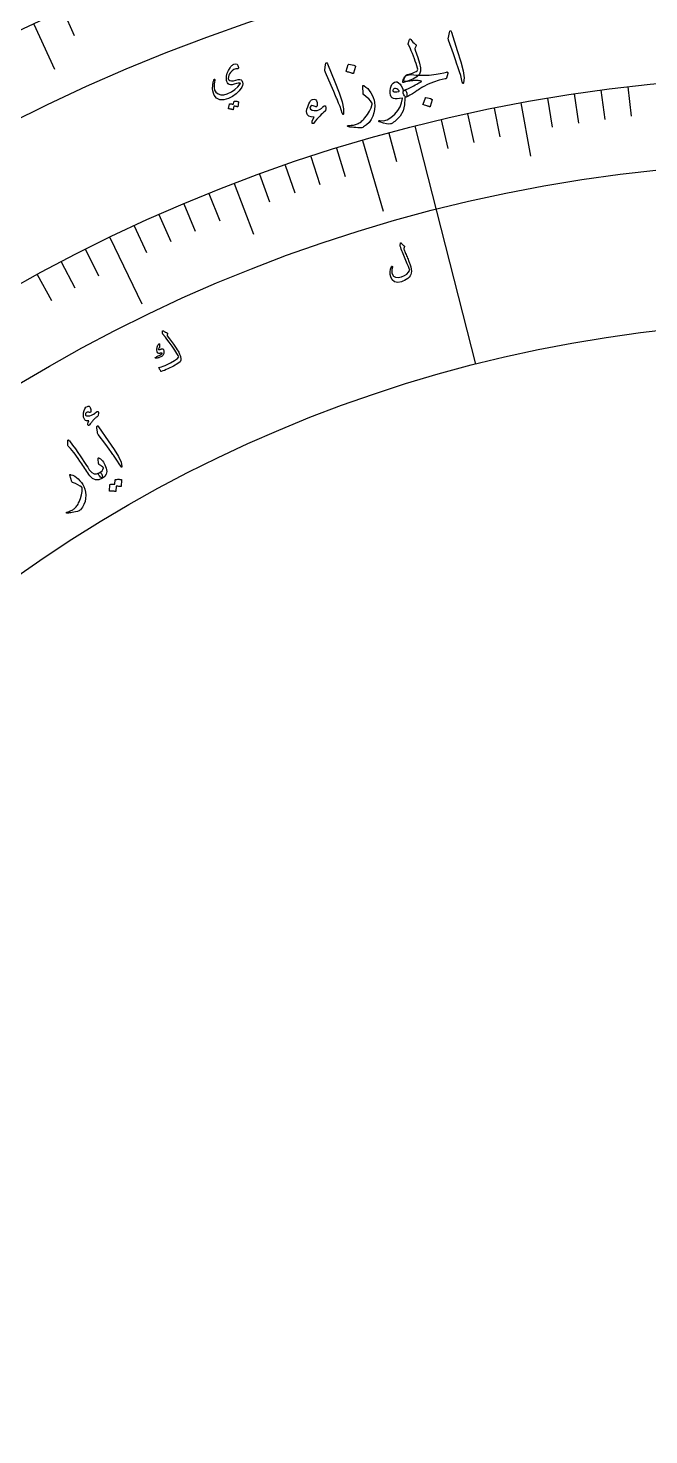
# Model space of a CAD drawing. Header units: millimetres. Extents: x -68 to 68, y -68 to 87.
# Drawn here: x -26 to -5.53, y 8.85 to 55.23 of the extents above; entities that cross this region are included whole.
import ezdxf

# ---------------------------------------------------------------- set-up
doc = ezdxf.new("R2010")
doc.units = ezdxf.units.MM
for name, color, linetype in [('ENGRAVE', 7, 'Continuous'), ('ENGRAVE_FINE', 8, 'Continuous'), ('TEXT', 5, 'Continuous')]:
    doc.layers.add(name, color=color, linetype=linetype)

msp = doc.modelspace()

# ---------------------------------------------------------------- linework, layer by layer
at = {"layer": 'ENGRAVE'}
for points in [[(-25.8167, 55.3641), (-25.1263, 53.8836)], [(-9.7559, 52.7682), (-9.4319, 51.0159)], [(-13.2453, 52.0022), (-11.246, 44.1528)], [(-14.9694, 51.5323), (-14.2915, 49.1988)], [(-19.2049, 50.1083), (-18.5671, 48.4443)], [(-23.3105, 48.3351), (-22.255, 46.1464)]]:
    msp.add_lwpolyline(points, dxfattribs=at)
for radius in [66.15, 66.15, 64.3781, 61.0875, 61.0875, 58.4888, 53.6625, 53.6625, 50.8275, 45.5625, 45.5625]:
    msp.add_circle((0, 0), radius, dxfattribs=at)
at = {"layer": 'ENGRAVE_FINE'}
for points in [[(-24.8465, 55.8062), (-24.4841, 54.9922)], [(-8.8764, 52.9233), (-8.7156, 51.9647)], [(-7.9944, 53.0637), (-7.8496, 52.1025)], [(-7.1103, 53.1894), (-6.9815, 52.2259)], [(-6.2242, 53.3003), (-6.1115, 52.3349)], [(-10.6328, 52.5985), (-10.4402, 51.6458)], [(-12.3777, 52.2155), (-12.1535, 51.2697)], [(-11.5068, 52.4143), (-11.2984, 51.4649)], [(-14.1093, 51.7744), (-13.8537, 50.8366)], [(-15.8255, 51.2759), (-15.5389, 50.3471)], [(-17.5247, 50.7203), (-17.2072, 49.8016)], [(-16.6773, 51.0052), (-16.3753, 50.0813)], [(-18.3673, 50.4213), (-18.0346, 49.508)], [(-20.0373, 49.7812), (-19.6744, 48.8795)], [(-20.8643, 49.4403), (-20.4864, 48.5448)], [(-22.5011, 48.7172), (-22.0936, 47.8347)], [(-21.6857, 49.0856), (-21.2929, 48.1965)], [(-24.1136, 47.9395), (-23.6768, 47.0712)], [(-24.9101, 47.5305), (-24.4589, 46.6696)], [(-25.6999, 47.1081), (-25.2344, 46.2549)]]:
    msp.add_lwpolyline(points, dxfattribs=at)
at = {"layer": 'TEXT'}
for points in [[(-13.1544, 53.9185), (-13.1777, 53.9895), (-13.203, 54.064), (-13.2304, 54.142), (-13.2598, 54.2235), (-13.2916, 54.3087), (-13.3259, 54.398), (-13.3627, 54.4914), (-13.4022, 54.5887), (-13.4583, 54.6843), (-13.462, 54.6978), (-13.4636, 54.7111), (-13.463, 54.7242), (-13.4604, 54.7372), (-13.4586, 54.744), (-13.4558, 54.753), (-13.452, 54.7643), (-13.4472, 54.7778), (-13.4417, 54.7937), (-13.4355, 54.812), (-13.4287, 54.8328), (-13.4214, 54.8561), (-13.4186, 54.8638), (-13.4145, 54.8698), (-13.4089, 54.8742), (-13.4019, 54.8769), (-13.3956, 54.8771), (-13.3897, 54.8746), (-13.3841, 54.8693), (-13.3789, 54.8612), (-13.3491, 54.8159), (-13.3127, 54.774), (-13.2696, 54.7353), (-13.2198, 54.6998), (-13.207, 54.6896), (-13.2002, 54.6779), (-13.1996, 54.6647), (-13.2051, 54.6501), (-13.2413, 54.564), (-13.2434, 54.554), (-13.2433, 54.5415), (-13.2408, 54.5266), (-13.2361, 54.5093), (-13.1479, 54.2697), (-13.0888, 54.0744), (-13.0586, 53.9234), (-13.0572, 53.8168), (-13.0951, 53.7207), (-13.1798, 53.6341), (-13.3113, 53.5567), (-13.4896, 53.4882), (-13.5587, 53.4748), (-13.5978, 53.4876), (-13.6067, 53.5268), (-13.5855, 53.5923), (-13.5812, 53.6013), (-13.577, 53.6102), (-13.5729, 53.6188), (-13.5689, 53.6272), (-13.565, 53.6355), (-13.5613, 53.6435), (-13.5576, 53.6514), (-13.5541, 53.659), (-13.5446, 53.6743), (-13.5316, 53.6868), (-13.5153, 53.6964), (-13.4955, 53.7032), (-13.4057, 53.7287), (-13.3273, 53.7545), (-13.2604, 53.7807), (-13.205, 53.8074), (-13.175, 53.8279), (-13.1566, 53.8532), (-13.1497, 53.8834), (-13.1544, 53.9185)], [(-12.1083, 55.0866), (-12.0938, 55.1388), (-12.0775, 55.1596), (-12.0594, 55.149), (-12.0395, 55.1069), (-11.8451, 54.4996), (-11.7276, 54.1264), (-11.6539, 53.8239), (-11.6237, 53.5921), (-11.6366, 53.4312), (-11.6422, 53.4171), (-11.6482, 53.4088), (-11.6544, 53.4065), (-11.6609, 53.41), (-11.6669, 53.4165), (-11.6722, 53.4255), (-11.6766, 53.4369), (-11.6803, 53.4509), (-11.7043, 53.5605), (-11.7348, 53.6757), (-11.7717, 53.7964), (-11.8153, 53.9226), (-11.826, 53.9558), (-11.8561, 54.045), (-11.9055, 54.1903), (-11.9743, 54.3917), (-12.1319, 54.8373), (-12.1385, 54.8613), (-12.1422, 54.8841), (-12.1429, 54.9055), (-12.1406, 54.9256)], [(-19.0975, 53.891), (-19.1549, 53.8899), (-19.2124, 53.8702), (-19.27, 53.8319), (-19.3275, 53.7751), (-19.3603, 53.7288), (-19.3835, 53.6792), (-19.3973, 53.6263), (-19.4016, 53.5701), (-19.4003, 53.5597), (-19.3968, 53.5495), (-19.3913, 53.5397), (-19.3836, 53.5303), (-19.3464, 53.5056), (-19.2954, 53.4953), (-19.2304, 53.4993), (-19.1515, 53.5176), (-19.0738, 53.5363), (-19.0143, 53.5411), (-18.973, 53.5321), (-18.9499, 53.5093), (-18.928, 53.4521), (-18.9211, 53.3968), (-18.9291, 53.3432), (-18.9521, 53.2914), (-19.04, 53.1696), (-19.1427, 53.066), (-19.2603, 52.9805), (-19.3928, 52.9131), (-19.548, 52.868), (-19.6782, 52.872), (-19.7836, 52.9253), (-19.8642, 53.028), (-19.8904, 53.0912), (-19.9072, 53.1641), (-19.9147, 53.2468), (-19.9129, 53.3392), (-19.9101, 53.3658), (-19.9067, 53.3916), (-19.9027, 53.4168), (-19.8982, 53.4413), (-19.8929, 53.4653), (-19.887, 53.4889), (-19.8803, 53.512), (-19.8729, 53.5348), (-19.8681, 53.5448), (-19.8625, 53.5503), (-19.8561, 53.5511), (-19.8489, 53.5473), (-19.8434, 53.5413), (-19.8401, 53.5344), (-19.839, 53.5268), (-19.84, 53.5184), (-19.866, 53.3903), (-19.8692, 53.2821), (-19.85, 53.194), (-19.8083, 53.1259), (-19.7336, 53.0656), (-19.6461, 53.036), (-19.5456, 53.0369), (-19.432, 53.0683), (-19.2948, 53.1312), (-19.178, 53.2066), (-19.0814, 53.2946), (-19.005, 53.3954), (-19.001, 53.4031), (-19.0007, 53.4094), (-19.0042, 53.4144), (-19.0113, 53.4181), (-19.0361, 53.4208), (-19.0758, 53.4164), (-19.1305, 53.4049), (-19.2001, 53.3862), (-19.272, 53.3698), (-19.3302, 53.3668), (-19.3749, 53.3771), (-19.4061, 53.4008), (-19.4285, 53.4338), (-19.4449, 53.471), (-19.4553, 53.5124), (-19.4596, 53.558), (-19.4542, 53.6526), (-19.4326, 53.7457), (-19.3949, 53.8372), (-19.3409, 53.927), (-19.3259, 53.9491), (-19.3108, 53.969), (-19.2955, 53.9867), (-19.2801, 54.0022), (-19.2647, 54.0156), (-19.2495, 54.0269), (-19.2345, 54.0362), (-19.2196, 54.0434), (-19.1569, 54.0593), (-19.1104, 54.046), (-19.0801, 54.0038), (-19.0658, 53.9324), (-19.0667, 53.9116), (-19.0723, 53.8977), (-19.0825, 53.8908), (-19.0975, 53.891)], [(-16.1911, 54.0277), (-16.1806, 54.0809), (-16.1659, 54.1028), (-16.147, 54.0936), (-16.1241, 54.0531), (-15.8848, 53.462), (-15.7397, 53.0986), (-15.6436, 52.8024), (-15.5962, 52.5736), (-15.597, 52.4122), (-15.6016, 52.3977), (-15.6069, 52.389), (-15.6129, 52.3862), (-15.6197, 52.3892), (-15.6262, 52.3952), (-15.6321, 52.4038), (-15.6374, 52.4149), (-15.6421, 52.4285), (-15.6742, 52.536), (-15.7132, 52.6486), (-15.7591, 52.7662), (-15.812, 52.8889), (-15.8251, 52.9211), (-15.8618, 53.0079), (-15.9219, 53.1491), (-16.0056, 53.3448), (-16.196, 53.7773), (-16.2044, 53.8008), (-16.2098, 53.8232), (-16.2121, 53.8445), (-16.2113, 53.8647)], [(-15.4424, 54.0309), (-15.4401, 54.0349), (-15.4362, 54.038), (-15.4307, 54.0403), (-15.4235, 54.0416), (-15.3686, 54.0361), (-15.3153, 54.0253), (-15.2636, 54.0093), (-15.2136, 53.988), (-15.2082, 53.9842), (-15.2051, 53.9797), (-15.2042, 53.9746), (-15.2055, 53.9688), (-15.2708, 53.7457), (-15.2739, 53.7399), (-15.2793, 53.7372), (-15.2869, 53.7376), (-15.2967, 53.741), (-15.3053, 53.7439), (-15.3186, 53.7482), (-15.3368, 53.7538), (-15.3597, 53.7607), (-15.3878, 53.7689), (-15.4214, 53.7781), (-15.4605, 53.7885), (-15.505, 53.7999), (-15.5111, 53.8022), (-15.5147, 53.8052), (-15.5158, 53.8089), (-15.5143, 53.8134)], [(-14.9655, 53.3284), (-14.9654, 53.3333), (-14.9647, 53.3374), (-14.9634, 53.3406), (-14.9615, 53.343), (-14.9546, 53.3456), (-14.9452, 53.3449), (-14.9331, 53.3408), (-14.9183, 53.3335), (-14.8575, 53.2922), (-14.8007, 53.2406), (-14.7478, 53.1788), (-14.699, 53.1068), (-14.6544, 53.027), (-14.6184, 52.9463), (-14.5908, 52.8645), (-14.5716, 52.7817), (-14.5639, 52.668), (-14.5714, 52.5546), (-14.5942, 52.4417), (-14.6321, 52.3293), (-14.6849, 52.2222), (-14.7529, 52.1278), (-14.8361, 52.046), (-14.9346, 51.9769), (-14.9621, 51.9621), (-14.9909, 51.9519), (-15.021, 51.9464), (-15.0525, 51.9456), (-15.127, 51.95), (-15.1945, 51.9545), (-15.2549, 51.9592), (-15.3083, 51.964), (-15.3545, 51.969), (-15.3933, 51.9743), (-15.4248, 51.9799), (-15.4489, 51.9859), (-15.4543, 51.9883), (-15.4584, 51.9912), (-15.4614, 51.9943), (-15.4631, 51.9979), (-15.4641, 52.0028), (-15.464, 52.0077), (-15.463, 52.0126), (-15.4609, 52.0174), (-15.4577, 52.0216), (-15.4531, 52.0245), (-15.4471, 52.0261), (-15.4397, 52.0265), (-15.3944, 52.0275), (-15.3516, 52.0299), (-15.3113, 52.0338), (-15.2733, 52.0391), (-15.2375, 52.046), (-15.2035, 52.0545), (-15.1713, 52.0646), (-15.1409, 52.0764), (-15.1112, 52.0905), (-15.0812, 52.1076), (-15.0509, 52.1275), (-15.0203, 52.1504), (-14.9894, 52.1764), (-14.9582, 52.2057), (-14.9268, 52.2382), (-14.8951, 52.2739), (-14.8087, 52.3843), (-14.7395, 52.497), (-14.6877, 52.612), (-14.6533, 52.7296), (-14.6515, 52.7388), (-14.6519, 52.7488), (-14.6546, 52.7595), (-14.6594, 52.7709), (-14.7049, 52.8337), (-14.7676, 52.9001), (-14.8475, 52.9701), (-14.9448, 53.0435), (-14.9495, 53.0486), (-14.9529, 53.0533), (-14.9549, 53.0578), (-14.9554, 53.0621)], [(-13.5774, 52.9232), (-13.5825, 52.7016), (-13.6349, 52.5036), (-13.7344, 52.3288), (-13.881, 52.177), (-13.9025, 52.1598), (-13.924, 52.1438), (-13.9454, 52.1289), (-13.9668, 52.1152), (-13.9881, 52.1028), (-14.0092, 52.0921), (-14.03, 52.0829), (-14.0506, 52.0752), (-14.1053, 52.0687), (-14.1826, 52.0777), (-14.2827, 52.1022), (-14.4056, 52.1421), (-14.4195, 52.1489), (-14.4287, 52.1566), (-14.4333, 52.1652), (-14.4331, 52.1748), (-14.4292, 52.1833), (-14.4224, 52.1886), (-14.4127, 52.1906), (-14.4002, 52.1893), (-14.282, 52.1833), (-14.1605, 52.2166), (-14.0354, 52.2891), (-13.9063, 52.4008), (-13.807, 52.5167), (-13.7321, 52.6416), (-13.6817, 52.7757), (-13.6559, 52.919), (-13.6575, 52.9234), (-13.6599, 52.9267), (-13.6629, 52.9288), (-13.6666, 52.9296), (-13.7535, 52.9125), (-13.829, 52.9035), (-13.8931, 52.9028), (-13.9457, 52.9104), (-13.9906, 52.9317), (-14.025, 52.9685), (-14.0488, 53.0208), (-14.0621, 53.0887), (-14.063, 53.0979), (-14.0637, 53.1073), (-14.0641, 53.117), (-14.0642, 53.127), (-14.0641, 53.1373), (-14.0638, 53.1482), (-14.0634, 53.1596), (-14.0627, 53.1716), (-14.0522, 53.2509), (-14.0322, 53.3197), (-14.0026, 53.3778), (-13.9634, 53.4254), (-13.919, 53.4574), (-13.8735, 53.4689), (-13.8271, 53.4599), (-13.7798, 53.4303), (-13.7333, 53.3841), (-13.6924, 53.327), (-13.6571, 53.2592), (-13.6275, 53.1805), (-13.6226, 53.1818), (-13.6179, 53.1833), (-13.6134, 53.1849), (-13.6091, 53.1865), (-13.6047, 53.1882), (-13.6002, 53.1898), (-13.5955, 53.1913), (-13.5906, 53.1926), (-13.5728, 53.1933), (-13.557, 53.1858), (-13.543, 53.1702), (-13.5309, 53.1463), (-13.5215, 53.1191), (-13.5148, 53.0909), (-13.5109, 53.0617), (-13.5096, 53.0314), (-13.5111, 53.0041), (-13.5154, 52.9838), (-13.5224, 52.9705), (-13.5323, 52.9641), (-13.5795, 52.952), (-13.5787, 52.9474), (-13.578, 52.9411), (-13.5776, 52.933), (-13.5774, 52.9232)], [(-13.2742, 53.6969), (-13.208, 53.6889), (-13.1398, 53.6833), (-13.0695, 53.6801), (-12.9972, 53.6793), (-12.9231, 53.6807), (-12.8476, 53.684), (-12.7705, 53.6893), (-12.6919, 53.6964), (-12.541, 53.7134), (-12.4086, 53.734), (-12.2947, 53.7584), (-12.1993, 53.7866), (-12.1889, 53.7889), (-12.1798, 53.7883), (-12.172, 53.7848), (-12.1656, 53.7783), (-12.1608, 53.7699), (-12.1583, 53.7607), (-12.1578, 53.7506), (-12.1595, 53.7398), (-12.2048, 53.5887), (-12.2097, 53.5763), (-12.2177, 53.5671), (-12.2288, 53.5613), (-12.2429, 53.5587), (-12.4445, 53.5159), (-12.6337, 53.4586), (-12.8104, 53.3869), (-12.9745, 53.3009), (-12.9836, 53.2959), (-12.9989, 53.2866), (-13.0204, 53.2729), (-13.0482, 53.2549), (-13.0821, 53.2325), (-13.1223, 53.2057), (-13.1686, 53.1744), (-13.2211, 53.1388), (-13.323, 53.0713), (-13.4092, 53.0195), (-13.4797, 52.9836), (-13.5347, 52.9635), (-13.5504, 52.9652), (-13.5676, 52.9778), (-13.5862, 53.0015), (-13.6064, 53.0361), (-13.628, 53.0951), (-13.6325, 53.1404), (-13.6198, 53.1721), (-13.59, 53.1901), (-13.5421, 53.2077), (-13.4751, 53.238), (-13.389, 53.2811), (-13.2836, 53.3369), (-13.2305, 53.3651), (-13.184, 53.3899), (-13.1441, 53.4112), (-13.1108, 53.429), (-13.0842, 53.4432), (-13.0647, 53.4539), (-13.052, 53.4611), (-13.0463, 53.4647), (-13.0443, 53.4665), (-13.0425, 53.468), (-13.041, 53.4693), (-13.0397, 53.4704), (-13.0386, 53.4712), (-13.0374, 53.4719), (-13.0362, 53.4725), (-13.035, 53.4728), (-13.0282, 53.4785), (-13.0262, 53.483), (-13.0288, 53.4863), (-13.0362, 53.4886), (-13.0679, 53.4949), (-13.1008, 53.4998), (-13.1351, 53.5031), (-13.1707, 53.5049), (-13.2077, 53.5054), (-13.246, 53.5047), (-13.2858, 53.5028), (-13.3268, 53.4997), (-13.367, 53.4958), (-13.4065, 53.4911), (-13.4453, 53.4856), (-13.4833, 53.4791), (-13.5203, 53.4718), (-13.5559, 53.4635), (-13.59, 53.4541), (-13.6227, 53.4438), (-13.6316, 53.4427), (-13.6383, 53.4445), (-13.6427, 53.4492), (-13.6448, 53.4569), (-13.644, 53.4716), (-13.6422, 53.4863), (-13.6394, 53.5009), (-13.6356, 53.5154), (-13.631, 53.5301), (-13.6258, 53.5453), (-13.6201, 53.5609), (-13.6138, 53.5771), (-13.599, 53.6084), (-13.5826, 53.6338), (-13.5647, 53.6532), (-13.5453, 53.6666), (-13.4929, 53.6875), (-13.4302, 53.6995), (-13.3573, 53.7027), (-13.2742, 53.6969)], [(-16.1862, 52.5533), (-16.1876, 52.5342), (-16.1909, 52.5179), (-16.196, 52.5045), (-16.203, 52.4938), (-16.2446, 52.4613), (-16.2878, 52.4242), (-16.3328, 52.3824), (-16.3795, 52.3359), (-16.4277, 52.2846), (-16.4776, 52.2283), (-16.5289, 52.1671), (-16.5818, 52.1009), (-16.5917, 52.0916), (-16.6015, 52.0864), (-16.6112, 52.0854), (-16.621, 52.0884), (-16.6238, 52.09), (-16.626, 52.0915), (-16.6275, 52.0929), (-16.6282, 52.0942), (-16.6379, 52.1207), (-16.6306, 52.1628), (-16.6062, 52.2205), (-16.5648, 52.2938), (-16.6646, 52.3062), (-16.739, 52.3329), (-16.7879, 52.3742), (-16.8115, 52.4301), (-16.8154, 52.4878), (-16.8052, 52.5593), (-16.781, 52.6443), (-16.7425, 52.7431), (-16.7142, 52.7984), (-16.6854, 52.8407), (-16.6562, 52.8697), (-16.6266, 52.8857), (-16.5692, 52.8942), (-16.5238, 52.8799), (-16.4904, 52.8428), (-16.469, 52.783), (-16.4649, 52.7595), (-16.464, 52.7343), (-16.4663, 52.7075), (-16.4719, 52.6789), (-16.4802, 52.6561), (-16.4926, 52.6433), (-16.5092, 52.6403), (-16.5299, 52.6472), (-16.5949, 52.6731), (-16.6454, 52.6794), (-16.6812, 52.6662), (-16.7023, 52.6335), (-16.7043, 52.5914), (-16.6825, 52.5582), (-16.6371, 52.5339), (-16.5681, 52.5184), (-16.518, 52.5155), (-16.4674, 52.5215), (-16.4162, 52.5365), (-16.3644, 52.5605), (-16.3481, 52.5708), (-16.3316, 52.5836), (-16.3148, 52.5988), (-16.2978, 52.6164), (-16.2886, 52.6258), (-16.2797, 52.6346), (-16.2709, 52.6428), (-16.2622, 52.6505), (-16.2539, 52.6574), (-16.2459, 52.6633), (-16.2383, 52.6683), (-16.231, 52.6723), (-16.2114, 52.6775), (-16.1975, 52.6711), (-16.1891, 52.6532), (-16.1863, 52.6237)], [(-13.7695, 53.1733), (-13.8077, 53.2125), (-13.8448, 53.2374), (-13.881, 53.2483), (-13.9163, 53.2449), (-13.935, 53.2343), (-13.9508, 53.2212), (-13.9635, 53.2054), (-13.9733, 53.1871), (-13.9756, 53.1782), (-13.974, 53.1695), (-13.9685, 53.1613), (-13.959, 53.1534), (-13.9273, 53.1374), (-13.886, 53.1317), (-13.835, 53.1361), (-13.7743, 53.1507), (-13.7684, 53.1536), (-13.7656, 53.1583), (-13.766, 53.1649), (-13.7695, 53.1733)], [(-12.8999, 52.9404), (-12.8976, 52.9443), (-12.8937, 52.9472), (-12.8883, 52.9492), (-12.8813, 52.9502), (-12.8281, 52.9421), (-12.7767, 52.9289), (-12.727, 52.9106), (-12.6792, 52.8871), (-12.6741, 52.883), (-12.6712, 52.8783), (-12.6704, 52.8732), (-12.6719, 52.8675), (-12.7423, 52.648), (-12.7455, 52.6424), (-12.7508, 52.6399), (-12.7581, 52.6407), (-12.7676, 52.6445), (-12.7758, 52.6479), (-12.7886, 52.6528), (-12.806, 52.6592), (-12.8281, 52.6672), (-12.8552, 52.6766), (-12.8875, 52.6873), (-12.925, 52.6995), (-12.9679, 52.713), (-12.9738, 52.7155), (-12.9772, 52.7187), (-12.9781, 52.7225), (-12.9766, 52.7268)], [(-19.2101, 52.8227), (-19.2088, 52.8254), (-19.2066, 52.8276), (-19.2032, 52.8292), (-19.1988, 52.8304), (-19.1814, 52.8301), (-19.1642, 52.8291), (-19.1474, 52.8273), (-19.1308, 52.8247), (-19.1144, 52.8213), (-19.0979, 52.817), (-19.0815, 52.8118), (-19.0651, 52.8057), (-19.0615, 52.8033), (-19.0592, 52.8003), (-19.0581, 52.7965), (-19.0584, 52.7921), (-19.0895, 52.6453), (-19.0909, 52.643), (-19.0939, 52.6419), (-19.0985, 52.6421), (-19.1046, 52.6434), (-19.109, 52.6451), (-19.116, 52.6471), (-19.1254, 52.6494), (-19.1375, 52.652), (-19.1521, 52.655), (-19.1696, 52.6584), (-19.1898, 52.6622), (-19.2129, 52.6665), (-19.2377, 52.5521), (-19.2394, 52.5482), (-19.2426, 52.5463), (-19.2474, 52.5462), (-19.2538, 52.548), (-19.2593, 52.5495), (-19.2679, 52.5517), (-19.2795, 52.5546), (-19.2943, 52.5581), (-19.3124, 52.5622), (-19.3339, 52.5668), (-19.3589, 52.5719), (-19.3874, 52.5774), (-19.3907, 52.5789), (-19.3927, 52.5809), (-19.3932, 52.5833), (-19.3925, 52.5863), (-19.3588, 52.7291), (-19.3576, 52.7318), (-19.3553, 52.7339), (-19.352, 52.7356), (-19.3476, 52.7368), (-19.333, 52.7373), (-19.3186, 52.7369), (-19.3043, 52.7357), (-19.2902, 52.7337), (-19.2762, 52.731), (-19.2624, 52.7276), (-19.2489, 52.7235), (-19.2355, 52.7189)], [(-13.7233, 48.1402), (-13.7219, 48.1454), (-13.7195, 48.1496), (-13.7159, 48.1527), (-13.7113, 48.1547), (-13.7062, 48.1552), (-13.7014, 48.1539), (-13.6969, 48.1508), (-13.6926, 48.1457), (-13.6692, 48.116), (-13.6461, 48.0912), (-13.6234, 48.0712), (-13.6012, 48.056), (-13.5942, 48.0503), (-13.5905, 48.0424), (-13.59, 48.0324), (-13.5927, 48.0204), (-13.5949, 48.0143), (-13.5969, 48.0085), (-13.5989, 48.0029), (-13.6007, 47.9975), (-13.6024, 47.9925), (-13.604, 47.9879), (-13.6055, 47.9837), (-13.6069, 47.9799), (-13.6092, 47.9731), (-13.6101, 47.9656), (-13.6095, 47.9572), (-13.6075, 47.9481), (-13.5986, 47.9232), (-13.5884, 47.8963), (-13.577, 47.8671), (-13.5645, 47.8359), (-13.5508, 47.8025), (-13.5361, 47.7669), (-13.5204, 47.7291), (-13.5037, 47.6892), (-13.4864, 47.6494), (-13.4705, 47.612), (-13.456, 47.5769), (-13.4427, 47.544), (-13.4308, 47.5134), (-13.4199, 47.485), (-13.4101, 47.4587), (-13.4015, 47.4345), (-13.3789, 47.3622), (-13.3654, 47.2915), (-13.3608, 47.2224), (-13.3651, 47.155), (-13.3759, 47.113), (-13.399, 47.0705), (-13.4343, 47.0274), (-13.4818, 46.9838), (-13.5352, 46.9435), (-13.5868, 46.9111), (-13.6368, 46.8864), (-13.685, 46.8694), (-13.8126, 46.8504), (-13.9142, 46.8711), (-13.9899, 46.9314), (-14.0396, 47.0317), (-14.0568, 47.1124), (-14.0591, 47.1957), (-14.0467, 47.2816), (-14.0193, 47.3701), (-14.0168, 47.3755), (-14.0136, 47.3793), (-14.0098, 47.3815), (-14.0053, 47.3822), (-14.0002, 47.3818), (-13.996, 47.3805), (-13.9928, 47.3784), (-13.9905, 47.3754), (-13.9881, 47.3707), (-13.9869, 47.3658), (-13.9868, 47.3607), (-13.9879, 47.3555), (-14.0022, 47.2803), (-14.0088, 47.2178), (-14.0079, 47.1681), (-13.9994, 47.1312), (-13.9519, 47.0603), (-13.8832, 47.0213), (-13.7933, 47.0141), (-13.6822, 47.0385), (-13.587, 47.0777), (-13.5105, 47.1266), (-13.4527, 47.1852), (-13.4136, 47.2537), (-13.422, 47.279), (-13.4325, 47.3083), (-13.445, 47.3418), (-13.4596, 47.3793), (-13.4763, 47.4209), (-13.4953, 47.4668), (-13.5167, 47.5168), (-13.5403, 47.571), (-13.5641, 47.6272), (-13.5872, 47.6825), (-13.6097, 47.737), (-13.6316, 47.7907), (-13.6528, 47.8436), (-13.6732, 47.8957), (-13.6928, 47.9471), (-13.7116, 47.9977), (-13.7318, 48.0458), (-13.7331, 48.0516), (-13.7338, 48.0571), (-13.7338, 48.0625), (-13.7332, 48.0676)], [(-21.541, 45.2503), (-21.5261, 45.2393), (-21.5113, 45.2292), (-21.4964, 45.2201), (-21.4816, 45.2119), (-21.4667, 45.2047), (-21.4516, 45.1985), (-21.4364, 45.1933), (-21.421, 45.1892), (-21.4143, 45.1859), (-21.41, 45.1805), (-21.4081, 45.1728), (-21.4086, 45.163), (-21.4142, 45.1098), (-21.4145, 45.1041), (-21.4145, 45.0995), (-21.414, 45.0959), (-21.4132, 45.0933), (-21.3373, 44.9926), (-21.2695, 44.9011), (-21.2099, 44.8189), (-21.1584, 44.7461), (-21.115, 44.6826), (-21.08, 44.6286), (-21.0533, 44.5841), (-21.0348, 44.549), (-21.0029, 44.4815), (-20.994, 44.4595), (-20.9861, 44.437), (-20.9792, 44.4139), (-20.9733, 44.3902), (-20.9684, 44.3659), (-20.9647, 44.3409), (-20.9621, 44.3153), (-20.9607, 44.289), (-20.9866, 44.2368), (-21.0669, 44.1715), (-21.2017, 44.0927), (-21.3906, 44), (-21.4507, 43.9733), (-21.507, 43.95), (-21.5595, 43.9302), (-21.6083, 43.9139), (-21.6134, 43.9136), (-21.6176, 43.9148), (-21.6212, 43.9174), (-21.6239, 43.9215), (-21.6354, 43.9418), (-21.6458, 43.9604), (-21.655, 43.9772), (-21.663, 43.9923), (-21.6699, 44.0058), (-21.6758, 44.0178), (-21.6807, 44.0285), (-21.6845, 44.0378), (-21.6864, 44.0431), (-21.686, 44.0468), (-21.6833, 44.0489), (-21.6783, 44.0493), (-21.6417, 44.0553), (-21.5971, 44.0684), (-21.5445, 44.0885), (-21.484, 44.1156), (-21.3058, 44.202), (-21.1702, 44.2776), (-21.0773, 44.3427), (-21.0272, 44.3975), (-21.0472, 44.4394), (-21.0918, 44.5116), (-21.1611, 44.6139), (-21.2553, 44.7465), (-21.351, 44.8786), (-21.4239, 44.9782), (-21.474, 45.0454), (-21.5012, 45.0802), (-21.509, 45.0896), (-21.5163, 45.0983), (-21.523, 45.1065), (-21.5293, 45.114), (-21.5351, 45.1209), (-21.5402, 45.127), (-21.5448, 45.1323), (-21.5488, 45.1368), (-21.5567, 45.1471), (-21.5623, 45.1579), (-21.5655, 45.1691), (-21.5664, 45.1808), (-21.5647, 45.2458), (-21.5642, 45.2504), (-21.5629, 45.2538), (-21.5609, 45.2561), (-21.5581, 45.2573), (-21.554, 45.2571), (-21.5497, 45.2559), (-21.5454, 45.2536), (-21.541, 45.2503)], [(-21.6843, 44.8299), (-21.6815, 44.8308), (-21.6788, 44.8309), (-21.676, 44.8301), (-21.6733, 44.8284), (-21.6718, 44.8266), (-21.6705, 44.8243), (-21.6694, 44.8218), (-21.6687, 44.8188), (-21.6626, 44.732), (-21.6626, 44.7229), (-21.6636, 44.7155), (-21.6656, 44.7096), (-21.6685, 44.7054), (-21.6836, 44.6921), (-21.6952, 44.6785), (-21.7036, 44.6646), (-21.7085, 44.6505), (-21.708, 44.6446), (-21.7028, 44.6405), (-21.693, 44.6383), (-21.6785, 44.6379), (-21.6695, 44.639), (-21.6603, 44.6404), (-21.6509, 44.6421), (-21.6414, 44.6441), (-21.6315, 44.6464), (-21.6214, 44.6491), (-21.6109, 44.6522), (-21.6, 44.6556), (-21.5579, 44.6581), (-21.5323, 44.6338), (-21.5232, 44.5826), (-21.5304, 44.5048), (-21.5367, 44.4796), (-21.5446, 44.4585), (-21.554, 44.4416), (-21.565, 44.4287), (-21.5788, 44.4181), (-21.5993, 44.4065), (-21.6266, 44.394), (-21.6606, 44.3805), (-21.6782, 44.3739), (-21.6951, 44.3683), (-21.7114, 44.3636), (-21.7272, 44.3598), (-21.7421, 44.3567), (-21.7563, 44.354), (-21.7695, 44.3518), (-21.782, 44.3499), (-21.7904, 44.3504), (-21.7971, 44.3522), (-21.8023, 44.3555), (-21.8058, 44.3603), (-21.8076, 44.3661), (-21.8069, 44.3712), (-21.8037, 44.3756), (-21.7981, 44.3794), (-21.7796, 44.39), (-21.7584, 44.4018), (-21.7345, 44.4147), (-21.708, 44.4286), (-21.6584, 44.4546), (-21.6206, 44.4767), (-21.5946, 44.4949), (-21.5803, 44.5094), (-21.5789, 44.5121), (-21.5787, 44.5148), (-21.5798, 44.5176), (-21.5822, 44.5203), (-21.5844, 44.5217), (-21.5875, 44.5224), (-21.5916, 44.5225), (-21.5966, 44.5218), (-21.6412, 44.512), (-21.6603, 44.5087), (-21.6776, 44.5079), (-21.6931, 44.5096), (-21.707, 44.5139), (-21.7201, 44.5204), (-21.7301, 44.5289), (-21.737, 44.5393), (-21.7408, 44.5517), (-21.7533, 44.6414), (-21.7481, 44.7177), (-21.7251, 44.7805), (-21.6843, 44.8299)], [(-23.705, 42.4425), (-23.7291, 42.4227), (-23.7513, 42.4041), (-23.7718, 42.3869), (-23.7905, 42.3711), (-23.8072, 42.3564), (-23.8217, 42.343), (-23.834, 42.3309), (-23.8441, 42.3199), (-23.8541, 42.3083), (-23.866, 42.2941), (-23.8799, 42.2773), (-23.8956, 42.258), (-23.9132, 42.236), (-23.9326, 42.2111), (-23.9537, 42.1835), (-23.9766, 42.1529), (-23.9867, 42.1419), (-23.9973, 42.1359), (-24.0084, 42.1349), (-24.0199, 42.1388), (-24.0353, 42.1559), (-24.0363, 42.1854), (-24.0231, 42.2273), (-23.9955, 42.2816), (-24.0399, 42.281), (-24.077, 42.2865), (-24.1067, 42.2982), (-24.1291, 42.316), (-24.1558, 42.3586), (-24.1717, 42.4122), (-24.1768, 42.4768), (-24.1712, 42.5525), (-24.155, 42.6266), (-24.1289, 42.6862), (-24.0928, 42.7314), (-24.0468, 42.762), (-24.0164, 42.7706), (-23.9905, 42.7674), (-23.9694, 42.7524), (-23.9528, 42.7256), (-23.9409, 42.6934), (-23.9334, 42.6618), (-23.9304, 42.6311), (-23.9319, 42.6011), (-23.937, 42.5777), (-23.9461, 42.5636), (-23.959, 42.5588), (-23.9758, 42.5633), (-23.9971, 42.5721), (-24.018, 42.5755), (-24.0387, 42.5735), (-24.059, 42.5662), (-24.0785, 42.5552), (-24.0933, 42.5415), (-24.1037, 42.5251), (-24.1094, 42.5061), (-24.1103, 42.4865), (-24.1054, 42.4716), (-24.0946, 42.4613), (-24.078, 42.4556), (-24.0245, 42.4499), (-23.9669, 42.456), (-23.9052, 42.474), (-23.8392, 42.5036), (-23.8338, 42.5069), (-23.828, 42.5109), (-23.8218, 42.5156), (-23.8151, 42.5211), (-23.808, 42.5271), (-23.8002, 42.5337), (-23.7919, 42.5407), (-23.783, 42.5482), (-23.7732, 42.5562), (-23.7644, 42.5635), (-23.7566, 42.5701), (-23.7497, 42.5759), (-23.7436, 42.5811), (-23.7381, 42.5854), (-23.7331, 42.5889), (-23.7287, 42.5916), (-23.7197, 42.5955), (-23.7113, 42.5967), (-23.7034, 42.5954), (-23.6962, 42.5914), (-23.6905, 42.5869), (-23.6862, 42.5819), (-23.6833, 42.5765), (-23.6819, 42.5706), (-23.6817, 42.5232), (-23.6855, 42.4861), (-23.6932, 42.4592), (-23.705, 42.4425)], [(-23.7324, 42.0548), (-23.7336, 42.1027), (-23.7252, 42.1245), (-23.7072, 42.1202), (-23.6796, 42.0898), (-23.3585, 41.6277), (-23.1629, 41.3433), (-23.0225, 41.1071), (-22.9371, 40.9194), (-22.9064, 40.7803), (-22.9075, 40.7669), (-22.9104, 40.7584), (-22.915, 40.7548), (-22.9214, 40.7561), (-22.9282, 40.76), (-22.9349, 40.7663), (-22.9417, 40.7748), (-22.9484, 40.7856), (-22.9969, 40.8719), (-23.0524, 40.9612), (-23.1148, 41.0534), (-23.1842, 41.1487), (-23.2018, 41.1738), (-23.2503, 41.2414), (-23.3295, 41.3512), (-23.4397, 41.5033), (-23.6878, 41.8384), (-23.6997, 41.857), (-23.7086, 41.8752), (-23.7147, 41.8931), (-23.718, 41.9106)], [(-24.6879, 41.6341), (-24.6875, 41.6423), (-24.6861, 41.6484), (-24.6839, 41.6524), (-24.6807, 41.6542), (-24.6744, 41.6545), (-24.6656, 41.6493), (-24.6541, 41.6386), (-24.6401, 41.6225), (-24.5366, 41.4854), (-24.4427, 41.3575), (-24.3584, 41.2388), (-24.2837, 41.1294), (-24.2214, 41.0349), (-24.1655, 40.9502), (-24.116, 40.8755), (-24.0728, 40.8105), (-24.036, 40.7554), (-24.0058, 40.71), (-23.9822, 40.6743), (-23.9652, 40.6484), (-23.9005, 40.5787), (-23.8273, 40.5425), (-23.7455, 40.5398), (-23.6551, 40.5705), (-23.6291, 40.5776), (-23.6067, 40.5722), (-23.5878, 40.5541), (-23.5724, 40.5234), (-23.5544, 40.4713), (-23.5449, 40.4322), (-23.5439, 40.406), (-23.5514, 40.3927), (-23.6734, 40.3415), (-23.7833, 40.3376), (-23.8811, 40.3811), (-23.967, 40.472), (-24.0005, 40.52), (-24.0337, 40.5684), (-24.0666, 40.6171), (-24.0992, 40.6661), (-24.1317, 40.7154), (-24.1641, 40.7648), (-24.1965, 40.8145), (-24.2288, 40.8644), (-24.2903, 40.9596), (-24.3475, 41.0442), (-24.4005, 41.1181), (-24.4492, 41.1815), (-24.4979, 41.2413), (-24.5506, 41.3044), (-24.6075, 41.371), (-24.6684, 41.4409), (-24.6787, 41.4539), (-24.686, 41.467), (-24.6903, 41.4802), (-24.6916, 41.4936)], [(-23.6757, 40.8785), (-23.691, 41.0333), (-23.6906, 41.0515), (-23.6847, 41.0614), (-23.6733, 41.0628), (-23.6564, 41.0559), (-23.6169, 41.0288), (-23.5805, 40.9977), (-23.5472, 40.9627), (-23.5169, 40.9238), (-23.4897, 40.8807), (-23.4654, 40.8331), (-23.4442, 40.781), (-23.4259, 40.7243), (-23.4096, 40.6206), (-23.4251, 40.5308), (-23.4724, 40.4549), (-23.5514, 40.3927), (-23.565, 40.3932), (-23.5862, 40.4062), (-23.6149, 40.4316), (-23.6513, 40.4694), (-23.6682, 40.4912), (-23.6789, 40.5109), (-23.6835, 40.5286), (-23.6819, 40.5442), (-23.678, 40.5521), (-23.6722, 40.5592), (-23.6645, 40.5653), (-23.6551, 40.5705), (-23.6016, 40.6039), (-23.5607, 40.6425), (-23.5323, 40.6864), (-23.5165, 40.7355), (-23.5163, 40.7387), (-23.5176, 40.7421), (-23.5203, 40.7456), (-23.5245, 40.7493), (-23.5484, 40.7728), (-23.5763, 40.7946), (-23.6082, 40.8148), (-23.6442, 40.8333), (-23.6568, 40.8408), (-23.6663, 40.8509), (-23.6726, 40.8634), (-23.6757, 40.8785)], [(-24.6265, 40.4949), (-24.6275, 40.4991), (-24.6279, 40.5027), (-24.6275, 40.5058), (-24.6265, 40.5082), (-24.6213, 40.5121), (-24.6131, 40.5137), (-24.6018, 40.5132), (-24.5876, 40.5105), (-24.526, 40.4898), (-24.4655, 40.4595), (-24.4059, 40.4195), (-24.3473, 40.3699), (-24.2905, 40.3127), (-24.2407, 40.2527), (-24.1978, 40.1898), (-24.1618, 40.124), (-24.1282, 40.0292), (-24.1077, 39.9311), (-24.1002, 39.8297), (-24.1057, 39.7252), (-24.125, 39.6216), (-24.1603, 39.5253), (-24.2115, 39.4361), (-24.2788, 39.3539), (-24.2986, 39.3348), (-24.3206, 39.3193), (-24.3449, 39.3075), (-24.3714, 39.2993), (-24.4357, 39.2853), (-24.4941, 39.2731), (-24.5465, 39.2627), (-24.593, 39.2541), (-24.6334, 39.2474), (-24.6677, 39.2427), (-24.6957, 39.24), (-24.7176, 39.2393), (-24.7228, 39.2401), (-24.727, 39.2415), (-24.7302, 39.2435), (-24.7325, 39.2461), (-24.7345, 39.2501), (-24.7357, 39.2542), (-24.736, 39.2586), (-24.7354, 39.2632), (-24.7336, 39.2675), (-24.7304, 39.2711), (-24.7257, 39.2739), (-24.7195, 39.2759), (-24.6813, 39.2875), (-24.6455, 39.2998), (-24.6121, 39.3127), (-24.5812, 39.3262), (-24.5524, 39.3406), (-24.5255, 39.3559), (-24.5006, 39.3722), (-24.4776, 39.3895), (-24.4558, 39.4085), (-24.4344, 39.4301), (-24.4134, 39.4542), (-24.3928, 39.481), (-24.3727, 39.5104), (-24.3532, 39.5427), (-24.3343, 39.5777), (-24.3158, 39.6156), (-24.2687, 39.73), (-24.2368, 39.8421), (-24.2201, 39.9522), (-24.2188, 40.0603), (-24.2195, 40.0685), (-24.2222, 40.0769), (-24.227, 40.0854), (-24.2338, 40.0939), (-24.2874, 40.1365), (-24.3565, 40.178), (-24.441, 40.2185), (-24.5411, 40.2578), (-24.5464, 40.2609), (-24.5503, 40.2642), (-24.5531, 40.2675), (-24.5545, 40.271)], [(-23.1307, 40.3376), (-23.1296, 40.3415), (-23.1271, 40.3449), (-23.1229, 40.3479), (-23.1173, 40.3505), (-23.0939, 40.3542), (-23.0706, 40.3568), (-23.0475, 40.3583), (-23.0247, 40.3587), (-23.0018, 40.3579), (-22.9787, 40.3559), (-22.9555, 40.3527), (-22.932, 40.3483), (-22.9266, 40.3459), (-22.9228, 40.3424), (-22.9206, 40.3376), (-22.9199, 40.3315), (-22.9274, 40.1272), (-22.9289, 40.1238), (-22.9326, 40.1216), (-22.9387, 40.1208), (-22.9472, 40.1212), (-22.9535, 40.1224), (-22.9633, 40.1235), (-22.9766, 40.1244), (-22.9933, 40.1251), (-23.0137, 40.1257), (-23.0379, 40.1262), (-23.0659, 40.1267), (-23.0979, 40.127), (-23.1042, 39.9676), (-23.1055, 39.9621), (-23.1094, 39.9587), (-23.1158, 39.9575), (-23.1247, 39.9584), (-23.1324, 39.9592), (-23.1445, 39.9602), (-23.1608, 39.9613), (-23.1814, 39.9626), (-23.2066, 39.9638), (-23.2365, 39.9649), (-23.2713, 39.9659), (-23.3108, 39.9667), (-23.3155, 39.9679), (-23.3186, 39.97), (-23.32, 39.9732), (-23.3196, 39.9774), (-23.3084, 40.177), (-23.3074, 40.1809), (-23.3049, 40.1843), (-23.3008, 40.1874), (-23.2951, 40.19), (-23.2757, 40.1941), (-23.2562, 40.197), (-23.2368, 40.1987), (-23.2173, 40.1993), (-23.1979, 40.1989), (-23.1787, 40.1976), (-23.1595, 40.1953), (-23.1405, 40.1922)]]:
    msp.add_lwpolyline(points, close=True, dxfattribs=at)

doc.saveas('drawing.dxf')
